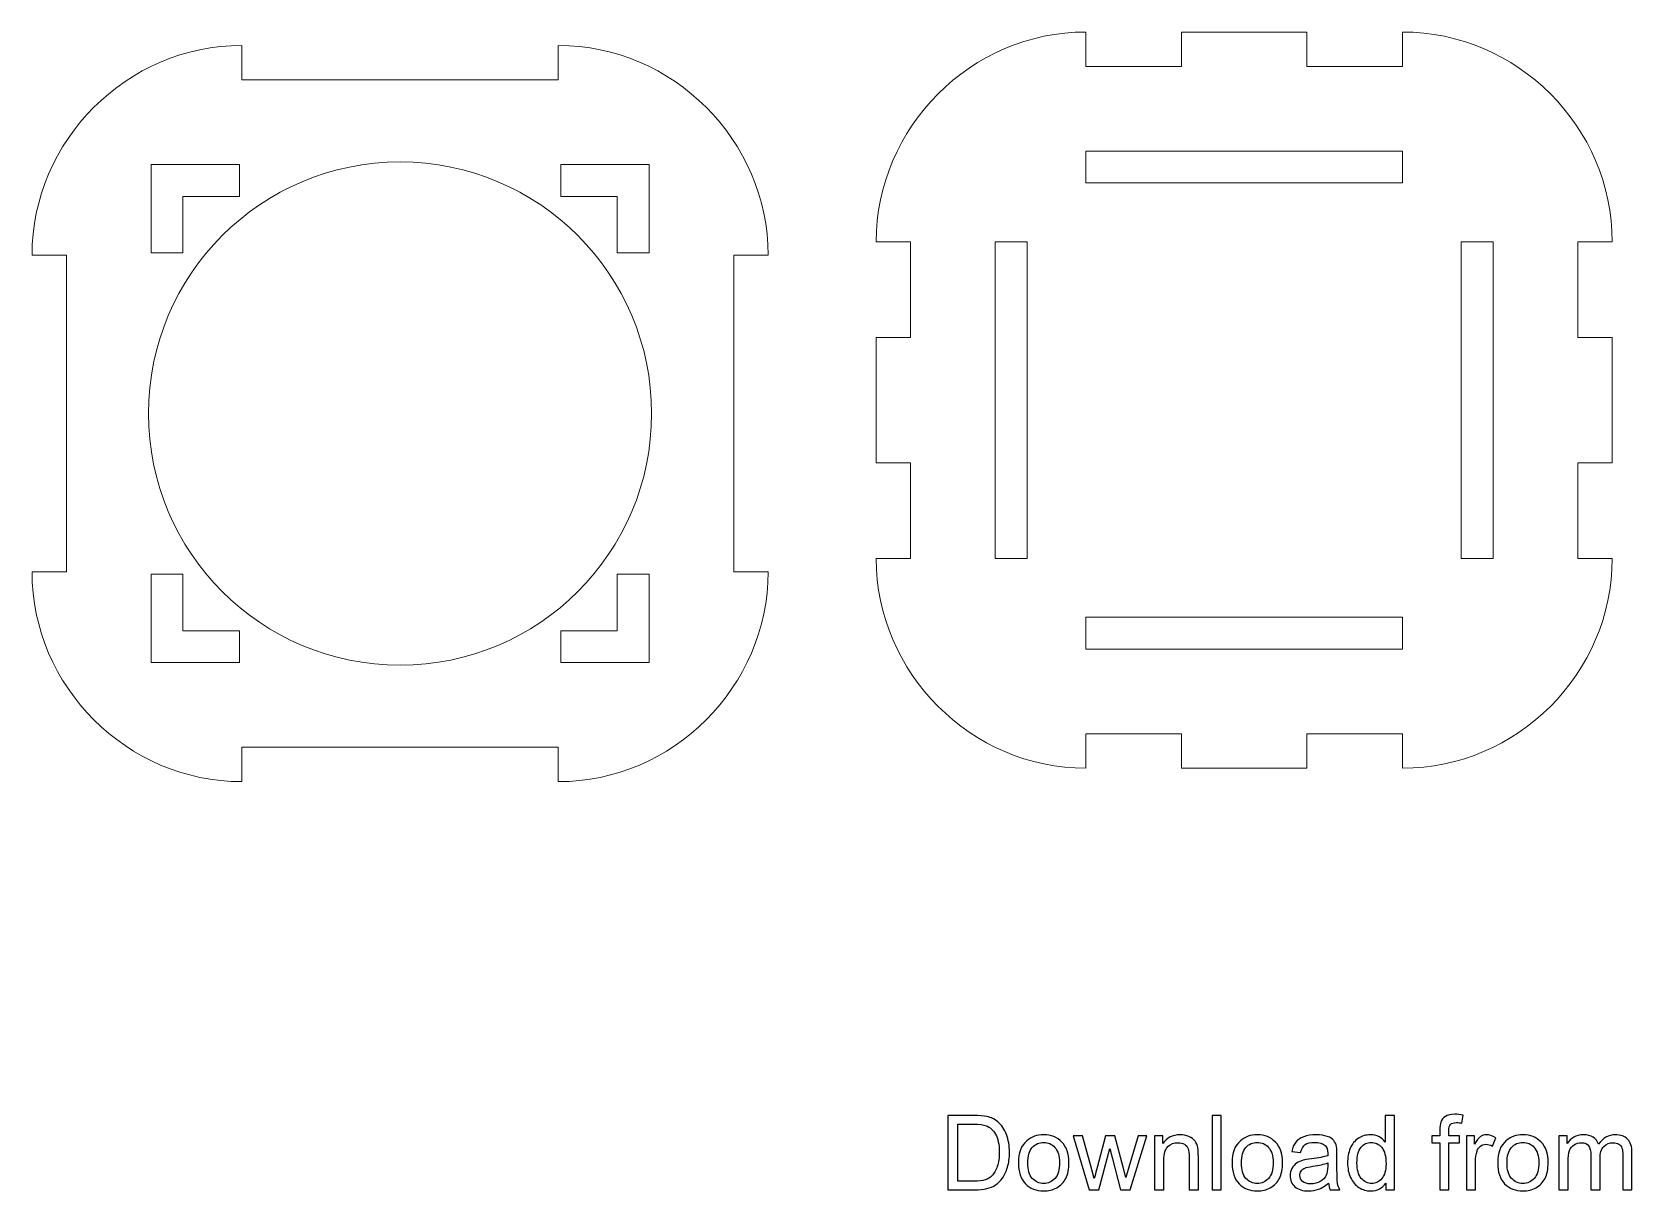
# Model space of a CAD drawing. Header units: millimetres. Extents: x -102 to 244, y -184 to 150.
# Drawn here: x -30.9 to 99.5, y -183.7 to -89.2 of the extents above; entities that cross this region are included whole.
import ezdxf

# ---------------------------------------------------------------- set-up
doc = ezdxf.new("R2010")
doc.units = ezdxf.units.MM
doc.header["$MEASUREMENT"] = 0
doc.layers.add('Layer 1', color=7, linetype='Continuous')

msp = doc.modelspace()

# ---------------------------------------------------------------- linework, layer by layer
at = {"layer": 'Layer 1', "color": 250, "lineweight": 20}
for points, knots in [([(97.8627, -114.128), (97.8627, -114.128), (95.0627, -114.128), (95.0627, -114.128), (95.0627, -114.128), (95.0627, -114.128), (95.0627, -106.328), (95.0627, -106.328), (95.0627, -106.328), (95.0627, -106.328), (97.8627, -106.328), (97.8627, -106.328), (97.8627, -106.328), (97.8627, -96.978), (90.1127, -89.228), (80.7627, -89.228), (80.7627, -89.228), (80.7627, -89.228), (80.7627, -92.028), (80.7627, -92.028), (80.7627, -92.028), (80.7627, -92.028), (72.9627, -92.028), (72.9627, -92.028), (72.9627, -92.028), (72.9627, -92.028), (72.9627, -89.228), (72.9627, -89.228), (72.9627, -89.228), (72.9627, -89.228), (62.7627, -89.228), (62.7627, -89.228), (62.7627, -89.228), (62.7627, -89.228), (62.7627, -92.028), (62.7627, -92.028), (62.7627, -92.028), (62.7627, -92.028), (54.9627, -92.028), (54.9627, -92.028), (54.9627, -92.028), (54.9627, -92.028), (54.9627, -89.228), (54.9627, -89.228), (54.9627, -89.228), (45.6127, -89.228), (37.8627, -96.978), (37.8627, -106.328), (37.8627, -106.328), (37.8627, -106.328), (40.6627, -106.328), (40.6627, -106.328), (40.6627, -106.328), (40.6627, -106.328), (40.6627, -114.128), (40.6627, -114.128), (40.6627, -114.128), (40.6627, -114.128), (37.8627, -114.128), (37.8627, -114.128), (37.8627, -114.128), (37.8627, -114.128), (37.8627, -124.328), (37.8627, -124.328), (37.8627, -124.328), (37.8627, -124.328), (40.6627, -124.328), (40.6627, -124.328), (40.6627, -124.328), (40.6627, -124.328), (40.6627, -132.128), (40.6627, -132.128), (40.6627, -132.128), (40.6627, -132.128), (37.8627, -132.128), (37.8627, -132.128), (37.8627, -132.128), (37.8627, -141.478), (45.6127, -149.228), (54.9627, -149.228), (54.9627, -149.228), (54.9627, -149.228), (54.9627, -146.428), (54.9627, -146.428), (54.9627, -146.428), (54.9627, -146.428), (62.7627, -146.428), (62.7627, -146.428), (62.7627, -146.428), (62.7627, -146.428), (62.7627, -149.228), (62.7627, -149.228), (62.7627, -149.228), (62.7627, -149.228), (72.9627, -149.228), (72.9627, -149.228), (72.9627, -149.228), (72.9627, -149.228), (72.9627, -146.428), (72.9627, -146.428), (72.9627, -146.428), (72.9627, -146.428), (80.7627, -146.428), (80.7627, -146.428), (80.7627, -146.428), (80.7627, -146.428), (80.7627, -149.228), (80.7627, -149.228), (80.7627, -149.228), (90.1127, -149.228), (97.8627, -141.478), (97.8627, -132.128), (97.8627, -132.128), (97.8627, -132.128), (95.0627, -132.128), (95.0627, -132.128), (95.0627, -132.128), (95.0627, -132.128), (95.0627, -124.328), (95.0627, -124.328), (95.0627, -124.328), (95.0627, -124.328), (97.8627, -124.328), (97.8627, -124.328), (97.8627, -124.328), (97.8627, -124.328), (97.8627, -114.128), (97.8627, -114.128)], [0, 0, 0, 0, 0.03030303, 0.03030303, 0.03030303, 0.03030303, 0.06060606, 0.06060606, 0.06060606, 0.06060606, 0.09090909, 0.09090909, 0.09090909, 0.09090909, 0.12121212, 0.12121212, 0.12121212, 0.12121212, 0.15151515, 0.15151515, 0.15151515, 0.15151515, 0.18181818, 0.18181818, 0.18181818, 0.18181818, 0.21212121, 0.21212121, 0.21212121, 0.21212121, 0.24242424, 0.24242424, 0.24242424, 0.24242424, 0.27272727, 0.27272727, 0.27272727, 0.27272727, 0.3030303, 0.3030303, 0.3030303, 0.3030303, 0.33333333, 0.33333333, 0.33333333, 0.33333333, 0.36363636, 0.36363636, 0.36363636, 0.36363636, 0.39393939, 0.39393939, 0.39393939, 0.39393939, 0.42424242, 0.42424242, 0.42424242, 0.42424242, 0.45454545, 0.45454545, 0.45454545, 0.45454545, 0.48484848, 0.48484848, 0.48484848, 0.48484848, 0.51515152, 0.51515152, 0.51515152, 0.51515152, 0.54545455, 0.54545455, 0.54545455, 0.54545455, 0.57575758, 0.57575758, 0.57575758, 0.57575758, 0.60606061, 0.60606061, 0.60606061, 0.60606061, 0.63636364, 0.63636364, 0.63636364, 0.63636364, 0.66666667, 0.66666667, 0.66666667, 0.66666667, 0.6969697, 0.6969697, 0.6969697, 0.6969697, 0.72727273, 0.72727273, 0.72727273, 0.72727273, 0.75757576, 0.75757576, 0.75757576, 0.75757576, 0.78787879, 0.78787879, 0.78787879, 0.78787879, 0.81818182, 0.81818182, 0.81818182, 0.81818182, 0.84848485, 0.84848485, 0.84848485, 0.84848485, 0.87878788, 0.87878788, 0.87878788, 0.87878788, 0.90909091, 0.90909091, 0.90909091, 0.90909091, 0.93939394, 0.93939394, 0.93939394, 0.93939394, 1, 1, 1, 1]), ([(-13.8426, -147.5213), (-13.8426, -147.5213), (11.9574, -147.5213), (11.9574, -147.5213), (11.9574, -147.5213), (11.9574, -147.5213), (11.9574, -150.3213), (11.9574, -150.3213), (11.9574, -150.3213), (21.3074, -150.3213), (29.0574, -142.5713), (29.0574, -133.2213), (29.0574, -133.2213), (29.0574, -133.2213), (26.2574, -133.2213), (26.2574, -133.2213), (26.2574, -133.2213), (26.2574, -133.2213), (26.2574, -107.4213), (26.2574, -107.4213), (26.2574, -107.4213), (26.2574, -107.4213), (29.0574, -107.4213), (29.0574, -107.4213), (29.0574, -107.4213), (29.0574, -98.0713), (21.3074, -90.3213), (11.9574, -90.3213), (11.9574, -90.3213), (11.9574, -90.3213), (11.9574, -93.1213), (11.9574, -93.1213), (11.9574, -93.1213), (11.9574, -93.1213), (-13.8426, -93.1213), (-13.8426, -93.1213), (-13.8426, -93.1213), (-13.8426, -93.1213), (-13.8426, -90.3213), (-13.8426, -90.3213), (-13.8426, -90.3213), (-23.1926, -90.3213), (-30.9426, -98.0713), (-30.9426, -107.4213), (-30.9426, -107.4213), (-30.9426, -107.4213), (-28.1426, -107.4213), (-28.1426, -107.4213), (-28.1426, -107.4213), (-28.1426, -107.4213), (-28.1426, -133.2213), (-28.1426, -133.2213), (-28.1426, -133.2213), (-28.1426, -133.2213), (-30.9426, -133.2213), (-30.9426, -133.2213), (-30.9426, -133.2213), (-30.9426, -142.5713), (-23.1926, -150.3213), (-13.8426, -150.3213), (-13.8426, -150.3213), (-13.8426, -150.3213), (-13.8426, -147.5213), (-13.8426, -147.5213)], [0, 0, 0, 0, 0.05882353, 0.05882353, 0.05882353, 0.05882353, 0.11764706, 0.11764706, 0.11764706, 0.11764706, 0.17647059, 0.17647059, 0.17647059, 0.17647059, 0.23529412, 0.23529412, 0.23529412, 0.23529412, 0.29411765, 0.29411765, 0.29411765, 0.29411765, 0.35294118, 0.35294118, 0.35294118, 0.35294118, 0.41176471, 0.41176471, 0.41176471, 0.41176471, 0.47058824, 0.47058824, 0.47058824, 0.47058824, 0.52941176, 0.52941176, 0.52941176, 0.52941176, 0.58823529, 0.58823529, 0.58823529, 0.58823529, 0.64705882, 0.64705882, 0.64705882, 0.64705882, 0.70588235, 0.70588235, 0.70588235, 0.70588235, 0.76470588, 0.76470588, 0.76470588, 0.76470588, 0.82352941, 0.82352941, 0.82352941, 0.82352941, 0.88235294, 0.88235294, 0.88235294, 0.88235294, 1, 1, 1, 1])]:
    msp.add_open_spline(points, degree=3, knots=knots, dxfattribs=at)
at = {"layer": 'Layer 1', "color": 20, "lineweight": 20}
for points, knots in [([(80.7627, -101.5304), (80.7627, -101.5304), (54.9627, -101.5304), (54.9627, -101.5304), (54.9627, -101.5304), (54.9627, -101.5304), (54.9627, -98.9304), (54.9627, -98.9304), (54.9627, -98.9304), (54.9627, -98.9304), (80.7627, -98.9304), (80.7627, -98.9304), (80.7627, -98.9304), (80.7627, -98.9304), (80.7627, -101.5304), (80.7627, -101.5304)], [0, 0, 0, 0, 0.2, 0.2, 0.2, 0.2, 0.4, 0.4, 0.4, 0.4, 0.6, 0.6, 0.6, 0.6, 1, 1, 1, 1]), ([(-0.9426, -99.816), (10.3822, -99.816), (19.5627, -108.9965), (19.5627, -120.3213), (19.5627, -120.3213), (19.5627, -131.6461), (10.3822, -140.8266), (-0.9426, -140.8266), (-0.9426, -140.8266), (-12.2674, -140.8266), (-21.4479, -131.6461), (-21.4479, -120.3213), (-21.4479, -120.3213), (-21.4479, -108.9965), (-12.2674, -99.816), (-0.9426, -99.816)], [0, 0, 0, 0, 0.2, 0.2, 0.2, 0.2, 0.4, 0.4, 0.4, 0.4, 0.6, 0.6, 0.6, 0.6, 1, 1, 1, 1]), ([(-18.6402, -102.6237), (-18.6402, -102.6237), (-18.6402, -107.2213), (-18.6402, -107.2213), (-18.6402, -107.2213), (-18.6402, -107.2213), (-21.2402, -107.2213), (-21.2402, -107.2213), (-21.2402, -107.2213), (-21.2402, -107.2213), (-21.2402, -100.0237), (-21.2402, -100.0237), (-21.2402, -100.0237), (-21.2402, -100.0237), (-14.0426, -100.0237), (-14.0426, -100.0237), (-14.0426, -100.0237), (-14.0426, -100.0237), (-14.0426, -102.6237), (-14.0426, -102.6237), (-14.0426, -102.6237), (-14.0426, -102.6237), (-18.6402, -102.6237), (-18.6402, -102.6237)], [0, 0, 0, 0, 0.14285714, 0.14285714, 0.14285714, 0.14285714, 0.28571429, 0.28571429, 0.28571429, 0.28571429, 0.42857143, 0.42857143, 0.42857143, 0.42857143, 0.57142857, 0.57142857, 0.57142857, 0.57142857, 0.71428571, 0.71428571, 0.71428571, 0.71428571, 1, 1, 1, 1]), ([(12.1574, -102.6237), (12.1574, -102.6237), (12.1574, -100.0237), (12.1574, -100.0237), (12.1574, -100.0237), (12.1574, -100.0237), (19.355, -100.0237), (19.355, -100.0237), (19.355, -100.0237), (19.355, -100.0237), (19.355, -107.2213), (19.355, -107.2213), (19.355, -107.2213), (19.355, -107.2213), (16.755, -107.2213), (16.755, -107.2213), (16.755, -107.2213), (16.755, -107.2213), (16.755, -102.6237), (16.755, -102.6237), (16.755, -102.6237), (16.755, -102.6237), (12.1574, -102.6237), (12.1574, -102.6237)], [0, 0, 0, 0, 0.14285714, 0.14285714, 0.14285714, 0.14285714, 0.28571429, 0.28571429, 0.28571429, 0.28571429, 0.42857143, 0.42857143, 0.42857143, 0.42857143, 0.57142857, 0.57142857, 0.57142857, 0.57142857, 0.71428571, 0.71428571, 0.71428571, 0.71428571, 1, 1, 1, 1]), ([(50.1651, -106.328), (50.1651, -106.328), (50.1651, -132.128), (50.1651, -132.128), (50.1651, -132.128), (50.1651, -132.128), (47.5651, -132.128), (47.5651, -132.128), (47.5651, -132.128), (47.5651, -132.128), (47.5651, -106.328), (47.5651, -106.328), (47.5651, -106.328), (47.5651, -106.328), (50.1651, -106.328), (50.1651, -106.328)], [0, 0, 0, 0, 0.2, 0.2, 0.2, 0.2, 0.4, 0.4, 0.4, 0.4, 0.6, 0.6, 0.6, 0.6, 1, 1, 1, 1]), ([(85.5603, -132.128), (85.5603, -132.128), (85.5603, -106.328), (85.5603, -106.328), (85.5603, -106.328), (85.5603, -106.328), (88.1603, -106.328), (88.1603, -106.328), (88.1603, -106.328), (88.1603, -106.328), (88.1603, -132.128), (88.1603, -132.128), (88.1603, -132.128), (88.1603, -132.128), (85.5603, -132.128), (85.5603, -132.128)], [0, 0, 0, 0, 0.2, 0.2, 0.2, 0.2, 0.4, 0.4, 0.4, 0.4, 0.6, 0.6, 0.6, 0.6, 1, 1, 1, 1]), ([(-18.6402, -133.4213), (-18.6402, -133.4213), (-18.6402, -138.0189), (-18.6402, -138.0189), (-18.6402, -138.0189), (-18.6402, -138.0189), (-14.0426, -138.0189), (-14.0426, -138.0189), (-14.0426, -138.0189), (-14.0426, -138.0189), (-14.0426, -140.6189), (-14.0426, -140.6189), (-14.0426, -140.6189), (-14.0426, -140.6189), (-21.2402, -140.6189), (-21.2402, -140.6189), (-21.2402, -140.6189), (-21.2402, -140.6189), (-21.2402, -133.4213), (-21.2402, -133.4213), (-21.2402, -133.4213), (-21.2402, -133.4213), (-18.6402, -133.4213), (-18.6402, -133.4213)], [0, 0, 0, 0, 0.14285714, 0.14285714, 0.14285714, 0.14285714, 0.28571429, 0.28571429, 0.28571429, 0.28571429, 0.42857143, 0.42857143, 0.42857143, 0.42857143, 0.57142857, 0.57142857, 0.57142857, 0.57142857, 0.71428571, 0.71428571, 0.71428571, 0.71428571, 1, 1, 1, 1]), ([(16.755, -133.4213), (16.755, -133.4213), (19.355, -133.4213), (19.355, -133.4213), (19.355, -133.4213), (19.355, -133.4213), (19.355, -140.6189), (19.355, -140.6189), (19.355, -140.6189), (19.355, -140.6189), (12.1574, -140.6189), (12.1574, -140.6189), (12.1574, -140.6189), (12.1574, -140.6189), (12.1574, -138.0189), (12.1574, -138.0189), (12.1574, -138.0189), (12.1574, -138.0189), (16.755, -138.0189), (16.755, -138.0189), (16.755, -138.0189), (16.755, -138.0189), (16.755, -133.4213), (16.755, -133.4213)], [0, 0, 0, 0, 0.14285714, 0.14285714, 0.14285714, 0.14285714, 0.28571429, 0.28571429, 0.28571429, 0.28571429, 0.42857143, 0.42857143, 0.42857143, 0.42857143, 0.57142857, 0.57142857, 0.57142857, 0.57142857, 0.71428571, 0.71428571, 0.71428571, 0.71428571, 1, 1, 1, 1]), ([(54.9627, -136.9256), (54.9627, -136.9256), (80.7627, -136.9256), (80.7627, -136.9256), (80.7627, -136.9256), (80.7627, -136.9256), (80.7627, -139.5256), (80.7627, -139.5256), (80.7627, -139.5256), (80.7627, -139.5256), (54.9627, -139.5256), (54.9627, -139.5256), (54.9627, -139.5256), (54.9627, -139.5256), (54.9627, -136.9256), (54.9627, -136.9256)], [0, 0, 0, 0, 0.2, 0.2, 0.2, 0.2, 0.4, 0.4, 0.4, 0.4, 0.6, 0.6, 0.6, 0.6, 1, 1, 1, 1])]:
    msp.add_open_spline(points, degree=3, knots=knots, dxfattribs=at)
at = {"layer": 'Layer 1', "color": 250}
for points, knots in [([(43.717, -183.5874), (43.717, -183.5874), (43.717, -177.5252), (43.717, -177.5252), (43.717, -177.5252), (43.717, -177.5252), (45.8055, -177.5252), (45.8055, -177.5252), (45.8055, -177.5252), (46.2768, -177.5252), (46.6366, -177.5535), (46.885, -177.6113), (46.885, -177.6113), (47.2321, -177.6918), (47.5285, -177.8371), (47.774, -178.0459), (47.774, -178.0459), (48.0943, -178.3169), (48.3328, -178.6612), (48.4908, -179.0817), (48.4908, -179.0817), (48.6503, -179.5022), (48.7293, -179.9834), (48.7293, -180.5239), (48.7293, -180.5239), (48.7293, -180.9839), (48.6757, -181.3917), (48.5685, -181.7473), (48.5685, -181.7473), (48.4612, -182.1029), (48.3229, -182.3978), (48.155, -182.6307), (48.155, -182.6307), (47.9857, -182.8635), (47.8022, -183.0469), (47.6018, -183.1796), (47.6018, -183.1796), (47.4029, -183.3136), (47.1616, -183.4152), (46.8793, -183.4844), (46.8793, -183.4844), (46.5957, -183.5535), (46.2712, -183.5874), (45.9043, -183.5874), (45.9043, -183.5874), (45.9043, -183.5874), (43.717, -183.5874), (43.717, -183.5874)], [0, 0, 0, 0, 0.07692308, 0.07692308, 0.07692308, 0.07692308, 0.15384615, 0.15384615, 0.15384615, 0.15384615, 0.23076923, 0.23076923, 0.23076923, 0.23076923, 0.30769231, 0.30769231, 0.30769231, 0.30769231, 0.38461538, 0.38461538, 0.38461538, 0.38461538, 0.46153846, 0.46153846, 0.46153846, 0.46153846, 0.53846154, 0.53846154, 0.53846154, 0.53846154, 0.61538462, 0.61538462, 0.61538462, 0.61538462, 0.69230769, 0.69230769, 0.69230769, 0.69230769, 0.76923077, 0.76923077, 0.76923077, 0.76923077, 0.84615385, 0.84615385, 0.84615385, 0.84615385, 1, 1, 1, 1]), ([(44.5214, -182.8762), (44.5214, -182.8762), (45.814, -182.8762), (45.814, -182.8762), (45.814, -182.8762), (46.2133, -182.8762), (46.5266, -182.8395), (46.7538, -182.7647), (46.7538, -182.7647), (46.9809, -182.6899), (47.1616, -182.5855), (47.297, -182.45), (47.297, -182.45), (47.4861, -182.2595), (47.6343, -182.0027), (47.7401, -181.681), (47.7401, -181.681), (47.846, -181.3592), (47.8996, -180.9698), (47.8996, -180.5112), (47.8996, -180.5112), (47.8996, -179.8762), (47.7952, -179.3879), (47.5877, -179.0464), (47.5877, -179.0464), (47.3803, -178.7049), (47.1277, -178.4763), (46.83, -178.3606), (46.83, -178.3606), (46.6155, -178.2774), (46.2697, -178.2364), (45.7928, -178.2364), (45.7928, -178.2364), (45.7928, -178.2364), (44.5214, -178.2364), (44.5214, -178.2364), (44.5214, -178.2364), (44.5214, -178.2364), (44.5214, -182.8762), (44.5214, -182.8762)], [0, 0, 0, 0, 0.09090909, 0.09090909, 0.09090909, 0.09090909, 0.18181818, 0.18181818, 0.18181818, 0.18181818, 0.27272727, 0.27272727, 0.27272727, 0.27272727, 0.36363636, 0.36363636, 0.36363636, 0.36363636, 0.45454545, 0.45454545, 0.45454545, 0.45454545, 0.54545455, 0.54545455, 0.54545455, 0.54545455, 0.63636364, 0.63636364, 0.63636364, 0.63636364, 0.72727273, 0.72727273, 0.72727273, 0.72727273, 0.81818182, 0.81818182, 0.81818182, 0.81818182, 1, 1, 1, 1]), ([(65.2536, -183.5874), (65.2536, -183.5874), (65.2536, -177.5252), (65.2536, -177.5252), (65.2536, -177.5252), (65.2536, -177.5252), (65.9986, -177.5252), (65.9986, -177.5252), (65.9986, -177.5252), (65.9986, -177.5252), (65.9986, -183.5874), (65.9986, -183.5874), (65.9986, -183.5874), (65.9986, -183.5874), (65.2536, -183.5874), (65.2536, -183.5874)], [0, 0, 0, 0, 0.2, 0.2, 0.2, 0.2, 0.4, 0.4, 0.4, 0.4, 0.6, 0.6, 0.6, 0.6, 1, 1, 1, 1]), ([(79.4056, -183.5874), (79.4056, -183.5874), (79.4056, -183.03), (79.4056, -183.03), (79.4056, -183.03), (79.1277, -183.4632), (78.7184, -183.6805), (78.178, -183.6805), (78.178, -183.6805), (77.828, -183.6805), (77.5063, -183.5846), (77.2142, -183.3913), (77.2142, -183.3913), (76.9207, -183.1993), (76.6935, -182.9298), (76.5312, -182.5855), (76.5312, -182.5855), (76.3703, -182.2398), (76.2899, -181.8433), (76.2899, -181.3945), (76.2899, -181.3945), (76.2899, -180.9571), (76.3633, -180.5606), (76.5086, -180.2035), (76.5086, -180.2035), (76.6554, -179.8479), (76.8741, -179.5742), (77.1662, -179.3851), (77.1662, -179.3851), (77.4569, -179.1946), (77.7843, -179.1), (78.1441, -179.1), (78.1441, -179.1), (78.4094, -179.1), (78.6451, -179.1565), (78.8511, -179.268), (78.8511, -179.268), (79.0571, -179.3795), (79.225, -179.5262), (79.3548, -179.7054), (79.3548, -179.7054), (79.3548, -179.7054), (79.3548, -177.5252), (79.3548, -177.5252), (79.3548, -177.5252), (79.3548, -177.5252), (80.0999, -177.5252), (80.0999, -177.5252), (80.0999, -177.5252), (80.0999, -177.5252), (80.0999, -183.5874), (80.0999, -183.5874), (80.0999, -183.5874), (80.0999, -183.5874), (79.4056, -183.5874), (79.4056, -183.5874)], [0, 0, 0, 0, 0.06666667, 0.06666667, 0.06666667, 0.06666667, 0.13333333, 0.13333333, 0.13333333, 0.13333333, 0.2, 0.2, 0.2, 0.2, 0.26666667, 0.26666667, 0.26666667, 0.26666667, 0.33333333, 0.33333333, 0.33333333, 0.33333333, 0.4, 0.4, 0.4, 0.4, 0.46666667, 0.46666667, 0.46666667, 0.46666667, 0.53333333, 0.53333333, 0.53333333, 0.53333333, 0.6, 0.6, 0.6, 0.6, 0.66666667, 0.66666667, 0.66666667, 0.66666667, 0.73333333, 0.73333333, 0.73333333, 0.73333333, 0.8, 0.8, 0.8, 0.8, 0.86666667, 0.86666667, 0.86666667, 0.86666667, 1, 1, 1, 1]), ([(83.8083, -183.5874), (83.8083, -183.5874), (83.8083, -179.7689), (83.8083, -179.7689), (83.8083, -179.7689), (83.8083, -179.7689), (83.1479, -179.7689), (83.1479, -179.7689), (83.1479, -179.7689), (83.1479, -179.7689), (83.1479, -179.1932), (83.1479, -179.1932), (83.1479, -179.1932), (83.1479, -179.1932), (83.8083, -179.1932), (83.8083, -179.1932), (83.8083, -179.1932), (83.8083, -179.1932), (83.8083, -178.7275), (83.8083, -178.7275), (83.8083, -178.7275), (83.8083, -178.4326), (83.8337, -178.2139), (83.8859, -178.0713), (83.8859, -178.0713), (83.9579, -177.8794), (84.0821, -177.7228), (84.2627, -177.6029), (84.2627, -177.6029), (84.4419, -177.4829), (84.6945, -177.4236), (85.019, -177.4236), (85.019, -177.4236), (85.2293, -177.4236), (85.4607, -177.449), (85.7147, -177.4984), (85.7147, -177.4984), (85.7147, -177.4984), (85.6032, -178.1504), (85.6032, -178.1504), (85.6032, -178.1504), (85.448, -178.1236), (85.3027, -178.1094), (85.1644, -178.1094), (85.1644, -178.1094), (84.9386, -178.1094), (84.7792, -178.1574), (84.6846, -178.2534), (84.6846, -178.2534), (84.5915, -178.3493), (84.5449, -178.5285), (84.5449, -178.791), (84.5449, -178.791), (84.5449, -178.791), (84.5449, -179.1932), (84.5449, -179.1932), (84.5449, -179.1932), (84.5449, -179.1932), (85.4, -179.1932), (85.4, -179.1932), (85.4, -179.1932), (85.4, -179.1932), (85.4, -179.7689), (85.4, -179.7689), (85.4, -179.7689), (85.4, -179.7689), (84.5534, -179.7689), (84.5534, -179.7689), (84.5534, -179.7689), (84.5534, -179.7689), (84.5534, -183.5874), (84.5534, -183.5874), (84.5534, -183.5874), (84.5534, -183.5874), (83.8083, -183.5874), (83.8083, -183.5874)], [0, 0, 0, 0, 0.05, 0.05, 0.05, 0.05, 0.1, 0.1, 0.1, 0.1, 0.15, 0.15, 0.15, 0.15, 0.2, 0.2, 0.2, 0.2, 0.25, 0.25, 0.25, 0.25, 0.3, 0.3, 0.3, 0.3, 0.35, 0.35, 0.35, 0.35, 0.4, 0.4, 0.4, 0.4, 0.45, 0.45, 0.45, 0.45, 0.5, 0.5, 0.5, 0.5, 0.55, 0.55, 0.55, 0.55, 0.6, 0.6, 0.6, 0.6, 0.65, 0.65, 0.65, 0.65, 0.7, 0.7, 0.7, 0.7, 0.75, 0.75, 0.75, 0.75, 0.8, 0.8, 0.8, 0.8, 0.85, 0.85, 0.85, 0.85, 0.9, 0.9, 0.9, 0.9, 1, 1, 1, 1]), ([(49.4589, -181.3903), (49.4589, -180.5789), (49.6847, -179.9778), (50.1376, -179.5869), (50.1376, -179.5869), (50.5144, -179.2623), (50.9759, -179.1), (51.5191, -179.1), (51.5191, -179.1), (52.1217, -179.1), (52.6156, -179.2976), (52.9994, -179.6927), (52.9994, -179.6927), (53.3818, -180.0864), (53.5737, -180.6325), (53.5737, -181.3282), (53.5737, -181.3282), (53.5737, -181.8926), (53.4891, -182.3357), (53.3197, -182.6589), (53.3197, -182.6589), (53.1504, -182.982), (52.9034, -183.2332), (52.5789, -183.4124), (52.5789, -183.4124), (52.2557, -183.5916), (51.9015, -183.6805), (51.5191, -183.6805), (51.5191, -183.6805), (50.9039, -183.6805), (50.4072, -183.4844), (50.0276, -183.0907), (50.0276, -183.0907), (49.648, -182.697), (49.4589, -182.1297), (49.4589, -181.3903)], [0, 0, 0, 0, 0.1, 0.1, 0.1, 0.1, 0.2, 0.2, 0.2, 0.2, 0.3, 0.3, 0.3, 0.3, 0.4, 0.4, 0.4, 0.4, 0.5, 0.5, 0.5, 0.5, 0.6, 0.6, 0.6, 0.6, 0.7, 0.7, 0.7, 0.7, 0.8, 0.8, 0.8, 0.8, 1, 1, 1, 1]), ([(50.2209, -181.3917), (50.2209, -181.9533), (50.3437, -182.3738), (50.5892, -182.6518), (50.5892, -182.6518), (50.8362, -182.9312), (51.1452, -183.0709), (51.5191, -183.0709), (51.5191, -183.0709), (51.8888, -183.0709), (52.1965, -182.9312), (52.4434, -182.6504), (52.4434, -182.6504), (52.6889, -182.3696), (52.8117, -181.942), (52.8117, -181.3677), (52.8117, -181.3677), (52.8117, -180.8258), (52.6875, -180.4152), (52.4406, -180.1372), (52.4406, -180.1372), (52.1936, -179.8578), (51.886, -179.7181), (51.5191, -179.7181), (51.5191, -179.7181), (51.1452, -179.7181), (50.8362, -179.8564), (50.5892, -180.1344), (50.5892, -180.1344), (50.3437, -180.4124), (50.2209, -180.8315), (50.2209, -181.3917)], [0, 0, 0, 0, 0.11111111, 0.11111111, 0.11111111, 0.11111111, 0.22222222, 0.22222222, 0.22222222, 0.22222222, 0.33333333, 0.33333333, 0.33333333, 0.33333333, 0.44444444, 0.44444444, 0.44444444, 0.44444444, 0.55555556, 0.55555556, 0.55555556, 0.55555556, 0.66666667, 0.66666667, 0.66666667, 0.66666667, 0.77777778, 0.77777778, 0.77777778, 0.77777778, 1, 1, 1, 1]), ([(55.2374, -183.5874), (55.2374, -183.5874), (53.9096, -179.1932), (53.9096, -179.1932), (53.9096, -179.1932), (53.9096, -179.1932), (54.6885, -179.1932), (54.6885, -179.1932), (54.6885, -179.1932), (54.6885, -179.1932), (55.3898, -181.729), (55.3898, -181.729), (55.3898, -181.729), (55.3898, -181.729), (55.6382, -182.673), (55.6382, -182.673), (55.6382, -182.673), (55.6481, -182.6264), (55.7243, -182.3245), (55.8654, -181.7671), (55.8654, -181.7671), (55.8654, -181.7671), (56.5611, -179.1932), (56.5611, -179.1932), (56.5611, -179.1932), (56.5611, -179.1932), (57.3245, -179.1932), (57.3245, -179.1932), (57.3245, -179.1932), (57.3245, -179.1932), (57.9863, -181.7445), (57.9863, -181.7445), (57.9863, -181.7445), (57.9863, -181.7445), (58.2022, -182.5813), (58.2022, -182.5813), (58.2022, -182.5813), (58.2022, -182.5813), (58.4548, -181.7332), (58.4548, -181.7332), (58.4548, -181.7332), (58.4548, -181.7332), (59.214, -179.1932), (59.214, -179.1932), (59.214, -179.1932), (59.214, -179.1932), (59.9379, -179.1932), (59.9379, -179.1932), (59.9379, -179.1932), (59.9379, -179.1932), (58.5592, -183.5874), (58.5592, -183.5874), (58.5592, -183.5874), (58.5592, -183.5874), (57.7887, -183.5874), (57.7887, -183.5874), (57.7887, -183.5874), (57.7887, -183.5874), (57.0916, -180.9585), (57.0916, -180.9585), (57.0916, -180.9585), (57.0916, -180.9585), (56.9152, -180.2064), (56.9152, -180.2064), (56.9152, -180.2064), (56.9152, -180.2064), (56.0262, -183.5874), (56.0262, -183.5874), (56.0262, -183.5874), (56.0262, -183.5874), (55.2374, -183.5874), (55.2374, -183.5874)], [0, 0, 0, 0, 0.05263158, 0.05263158, 0.05263158, 0.05263158, 0.10526316, 0.10526316, 0.10526316, 0.10526316, 0.15789474, 0.15789474, 0.15789474, 0.15789474, 0.21052632, 0.21052632, 0.21052632, 0.21052632, 0.26315789, 0.26315789, 0.26315789, 0.26315789, 0.31578947, 0.31578947, 0.31578947, 0.31578947, 0.36842105, 0.36842105, 0.36842105, 0.36842105, 0.42105263, 0.42105263, 0.42105263, 0.42105263, 0.47368421, 0.47368421, 0.47368421, 0.47368421, 0.52631579, 0.52631579, 0.52631579, 0.52631579, 0.57894737, 0.57894737, 0.57894737, 0.57894737, 0.63157895, 0.63157895, 0.63157895, 0.63157895, 0.68421053, 0.68421053, 0.68421053, 0.68421053, 0.73684211, 0.73684211, 0.73684211, 0.73684211, 0.78947368, 0.78947368, 0.78947368, 0.78947368, 0.84210526, 0.84210526, 0.84210526, 0.84210526, 0.89473684, 0.89473684, 0.89473684, 0.89473684, 1, 1, 1, 1]), ([(60.5616, -183.5874), (60.5616, -183.5874), (60.5616, -179.1932), (60.5616, -179.1932), (60.5616, -179.1932), (60.5616, -179.1932), (61.2305, -179.1932), (61.2305, -179.1932), (61.2305, -179.1932), (61.2305, -179.1932), (61.2305, -179.8169), (61.2305, -179.8169), (61.2305, -179.8169), (61.5522, -179.3385), (62.0179, -179.1), (62.6261, -179.1), (62.6261, -179.1), (62.8914, -179.1), (63.1341, -179.148), (63.3556, -179.2426), (63.3556, -179.2426), (63.5772, -179.3371), (63.7437, -179.4627), (63.8537, -179.6165), (63.8537, -179.6165), (63.9638, -179.7703), (64.0414, -179.9538), (64.0852, -180.1654), (64.0852, -180.1654), (64.112, -180.3037), (64.1261, -180.545), (64.1261, -180.8893), (64.1261, -180.8893), (64.1261, -180.8893), (64.1261, -183.5874), (64.1261, -183.5874), (64.1261, -183.5874), (64.1261, -183.5874), (63.381, -183.5874), (63.381, -183.5874), (63.381, -183.5874), (63.381, -183.5874), (63.381, -180.9176), (63.381, -180.9176), (63.381, -180.9176), (63.381, -180.6142), (63.3528, -180.387), (63.2949, -180.2374), (63.2949, -180.2374), (63.2371, -180.0878), (63.1341, -179.9679), (62.9873, -179.8776), (62.9873, -179.8776), (62.8406, -179.7887), (62.667, -179.7435), (62.4694, -179.7435), (62.4694, -179.7435), (62.1533, -179.7435), (61.881, -179.8437), (61.651, -180.0455), (61.651, -180.0455), (61.421, -180.2459), (61.3067, -180.6283), (61.3067, -181.1899), (61.3067, -181.1899), (61.3067, -181.1899), (61.3067, -183.5874), (61.3067, -183.5874), (61.3067, -183.5874), (61.3067, -183.5874), (60.5616, -183.5874), (60.5616, -183.5874)], [0, 0, 0, 0, 0.05263158, 0.05263158, 0.05263158, 0.05263158, 0.10526316, 0.10526316, 0.10526316, 0.10526316, 0.15789474, 0.15789474, 0.15789474, 0.15789474, 0.21052632, 0.21052632, 0.21052632, 0.21052632, 0.26315789, 0.26315789, 0.26315789, 0.26315789, 0.31578947, 0.31578947, 0.31578947, 0.31578947, 0.36842105, 0.36842105, 0.36842105, 0.36842105, 0.42105263, 0.42105263, 0.42105263, 0.42105263, 0.47368421, 0.47368421, 0.47368421, 0.47368421, 0.52631579, 0.52631579, 0.52631579, 0.52631579, 0.57894737, 0.57894737, 0.57894737, 0.57894737, 0.63157895, 0.63157895, 0.63157895, 0.63157895, 0.68421053, 0.68421053, 0.68421053, 0.68421053, 0.73684211, 0.73684211, 0.73684211, 0.73684211, 0.78947368, 0.78947368, 0.78947368, 0.78947368, 0.84210526, 0.84210526, 0.84210526, 0.84210526, 0.89473684, 0.89473684, 0.89473684, 0.89473684, 1, 1, 1, 1]), ([(66.8721, -181.3903), (66.8721, -180.5789), (67.0979, -179.9778), (67.5508, -179.5869), (67.5508, -179.5869), (67.9276, -179.2623), (68.3891, -179.1), (68.9323, -179.1), (68.9323, -179.1), (69.5349, -179.1), (70.0288, -179.2976), (70.4126, -179.6927), (70.4126, -179.6927), (70.795, -180.0864), (70.9869, -180.6325), (70.9869, -181.3282), (70.9869, -181.3282), (70.9869, -181.8926), (70.9023, -182.3357), (70.7329, -182.6589), (70.7329, -182.6589), (70.5636, -182.982), (70.3166, -183.2332), (69.9921, -183.4124), (69.9921, -183.4124), (69.6689, -183.5916), (69.3147, -183.6805), (68.9323, -183.6805), (68.9323, -183.6805), (68.3171, -183.6805), (67.8204, -183.4844), (67.4408, -183.0907), (67.4408, -183.0907), (67.0612, -182.697), (66.8721, -182.1297), (66.8721, -181.3903)], [0, 0, 0, 0, 0.1, 0.1, 0.1, 0.1, 0.2, 0.2, 0.2, 0.2, 0.3, 0.3, 0.3, 0.3, 0.4, 0.4, 0.4, 0.4, 0.5, 0.5, 0.5, 0.5, 0.6, 0.6, 0.6, 0.6, 0.7, 0.7, 0.7, 0.7, 0.8, 0.8, 0.8, 0.8, 1, 1, 1, 1]), ([(67.6341, -181.3917), (67.6341, -181.9533), (67.7569, -182.3738), (68.0024, -182.6518), (68.0024, -182.6518), (68.2494, -182.9312), (68.5584, -183.0709), (68.9323, -183.0709), (68.9323, -183.0709), (69.302, -183.0709), (69.6097, -182.9312), (69.8566, -182.6504), (69.8566, -182.6504), (70.1021, -182.3696), (70.2249, -181.942), (70.2249, -181.3677), (70.2249, -181.3677), (70.2249, -180.8258), (70.1007, -180.4152), (69.8538, -180.1372), (69.8538, -180.1372), (69.6068, -179.8578), (69.2992, -179.7181), (68.9323, -179.7181), (68.9323, -179.7181), (68.5584, -179.7181), (68.2494, -179.8564), (68.0024, -180.1344), (68.0024, -180.1344), (67.7569, -180.4124), (67.6341, -180.8315), (67.6341, -181.3917)], [0, 0, 0, 0, 0.11111111, 0.11111111, 0.11111111, 0.11111111, 0.22222222, 0.22222222, 0.22222222, 0.22222222, 0.33333333, 0.33333333, 0.33333333, 0.33333333, 0.44444444, 0.44444444, 0.44444444, 0.44444444, 0.55555556, 0.55555556, 0.55555556, 0.55555556, 0.66666667, 0.66666667, 0.66666667, 0.66666667, 0.77777778, 0.77777778, 0.77777778, 0.77777778, 1, 1, 1, 1]), ([(74.7306, -183.0371), (74.454, -183.2727), (74.1873, -183.4378), (73.9319, -183.5352), (73.9319, -183.5352), (73.6765, -183.6326), (73.4028, -183.6805), (73.1092, -183.6805), (73.1092, -183.6805), (72.6266, -183.6805), (72.2555, -183.5634), (71.9959, -183.3278), (71.9959, -183.3278), (71.7362, -183.0935), (71.6064, -182.7929), (71.6064, -182.4275), (71.6064, -182.4275), (71.6064, -182.213), (71.6558, -182.0168), (71.7532, -181.839), (71.7532, -181.839), (71.8519, -181.6612), (71.9803, -181.5201), (72.1384, -181.4129), (72.1384, -181.4129), (72.2978, -181.3056), (72.4756, -181.2238), (72.6746, -181.1687), (72.6746, -181.1687), (72.8214, -181.1306), (73.0429, -181.094), (73.3378, -181.0573), (73.3378, -181.0573), (73.939, -180.9867), (74.3835, -180.9006), (74.6671, -180.8019), (74.6671, -180.8019), (74.6699, -180.7003), (74.6713, -180.6353), (74.6713, -180.6085), (74.6713, -180.6085), (74.6713, -180.3066), (74.6008, -180.0935), (74.4597, -179.9693), (74.4597, -179.9693), (74.2692, -179.8014), (73.9855, -179.7181), (73.6102, -179.7181), (73.6102, -179.7181), (73.2588, -179.7181), (72.9992, -179.7802), (72.8327, -179.903), (72.8327, -179.903), (72.6647, -180.0257), (72.542, -180.2431), (72.4615, -180.5563), (72.4615, -180.5563), (72.4615, -180.5563), (71.7334, -180.4547), (71.7334, -180.4547), (71.7334, -180.4547), (71.7997, -180.1429), (71.9084, -179.8903), (72.0608, -179.6984), (72.0608, -179.6984), (72.2132, -179.5065), (72.4333, -179.3597), (72.7212, -179.2553), (72.7212, -179.2553), (73.0076, -179.1523), (73.3421, -179.1), (73.7203, -179.1), (73.7203, -179.1), (74.0956, -179.1), (74.4018, -179.1438), (74.6375, -179.2327), (74.6375, -179.2327), (74.8717, -179.3216), (75.0453, -179.4317), (75.1554, -179.5657), (75.1554, -179.5657), (75.2654, -179.6998), (75.343, -179.8691), (75.3882, -180.0737), (75.3882, -180.0737), (75.4122, -180.2007), (75.4249, -180.4293), (75.4249, -180.7581), (75.4249, -180.7581), (75.4249, -180.7581), (75.4249, -181.7459), (75.4249, -181.7459), (75.4249, -181.7459), (75.4249, -182.4359), (75.4404, -182.872), (75.4714, -183.0568), (75.4714, -183.0568), (75.5011, -183.2417), (75.5632, -183.4181), (75.6535, -183.5874), (75.6535, -183.5874), (75.6535, -183.5874), (74.8745, -183.5874), (74.8745, -183.5874), (74.8745, -183.5874), (74.7998, -183.4308), (74.7518, -183.2473), (74.7306, -183.0371)], [0, 0, 0, 0, 0.03571429, 0.03571429, 0.03571429, 0.03571429, 0.07142857, 0.07142857, 0.07142857, 0.07142857, 0.10714286, 0.10714286, 0.10714286, 0.10714286, 0.14285714, 0.14285714, 0.14285714, 0.14285714, 0.17857143, 0.17857143, 0.17857143, 0.17857143, 0.21428571, 0.21428571, 0.21428571, 0.21428571, 0.25, 0.25, 0.25, 0.25, 0.28571429, 0.28571429, 0.28571429, 0.28571429, 0.32142857, 0.32142857, 0.32142857, 0.32142857, 0.35714286, 0.35714286, 0.35714286, 0.35714286, 0.39285714, 0.39285714, 0.39285714, 0.39285714, 0.42857143, 0.42857143, 0.42857143, 0.42857143, 0.46428571, 0.46428571, 0.46428571, 0.46428571, 0.5, 0.5, 0.5, 0.5, 0.53571429, 0.53571429, 0.53571429, 0.53571429, 0.57142857, 0.57142857, 0.57142857, 0.57142857, 0.60714286, 0.60714286, 0.60714286, 0.60714286, 0.64285714, 0.64285714, 0.64285714, 0.64285714, 0.67857143, 0.67857143, 0.67857143, 0.67857143, 0.71428571, 0.71428571, 0.71428571, 0.71428571, 0.75, 0.75, 0.75, 0.75, 0.78571429, 0.78571429, 0.78571429, 0.78571429, 0.82142857, 0.82142857, 0.82142857, 0.82142857, 0.85714286, 0.85714286, 0.85714286, 0.85714286, 0.89285714, 0.89285714, 0.89285714, 0.89285714, 0.92857143, 0.92857143, 0.92857143, 0.92857143, 1, 1, 1, 1]), ([(77.0519, -181.3959), (77.0519, -181.9576), (77.1704, -182.3767), (77.4089, -182.6547), (77.4089, -182.6547), (77.646, -182.9326), (77.9268, -183.0709), (78.2499, -183.0709), (78.2499, -183.0709), (78.5759, -183.0709), (78.8525, -182.9383), (79.0811, -182.673), (79.0811, -182.673), (79.3083, -182.4077), (79.4226, -182.0027), (79.4226, -181.458), (79.4226, -181.458), (79.4226, -180.8597), (79.3069, -180.4194), (79.074, -180.1386), (79.074, -180.1386), (78.8426, -179.8578), (78.5562, -179.7181), (78.2161, -179.7181), (78.2161, -179.7181), (77.8845, -179.7181), (77.6079, -179.8522), (77.3849, -180.1217), (77.3849, -180.1217), (77.1634, -180.3912), (77.0519, -180.816), (77.0519, -181.3959)], [0, 0, 0, 0, 0.11111111, 0.11111111, 0.11111111, 0.11111111, 0.22222222, 0.22222222, 0.22222222, 0.22222222, 0.33333333, 0.33333333, 0.33333333, 0.33333333, 0.44444444, 0.44444444, 0.44444444, 0.44444444, 0.55555556, 0.55555556, 0.55555556, 0.55555556, 0.66666667, 0.66666667, 0.66666667, 0.66666667, 0.77777778, 0.77777778, 0.77777778, 0.77777778, 1, 1, 1, 1]), ([(85.9743, -183.5874), (85.9743, -183.5874), (85.9743, -179.1932), (85.9743, -179.1932), (85.9743, -179.1932), (85.9743, -179.1932), (86.6432, -179.1932), (86.6432, -179.1932), (86.6432, -179.1932), (86.6432, -179.1932), (86.6432, -179.8663), (86.6432, -179.8663), (86.6432, -179.8663), (86.8139, -179.5544), (86.972, -179.3484), (87.1173, -179.2496), (87.1173, -179.2496), (87.2627, -179.1494), (87.4221, -179.1), (87.5957, -179.1), (87.5957, -179.1), (87.8469, -179.1), (88.1023, -179.1791), (88.3619, -179.3357), (88.3619, -179.3357), (88.3619, -179.3357), (88.0967, -180.0229), (88.0967, -180.0229), (88.0967, -180.0229), (87.916, -179.9213), (87.7354, -179.8705), (87.5548, -179.8705), (87.5548, -179.8705), (87.3925, -179.8705), (87.2472, -179.9199), (87.1188, -180.0173), (87.1188, -180.0173), (86.9903, -180.1146), (86.8986, -180.2501), (86.8436, -180.4237), (86.8436, -180.4237), (86.7603, -180.6876), (86.7194, -180.9768), (86.7194, -181.2915), (86.7194, -181.2915), (86.7194, -181.2915), (86.7194, -183.5874), (86.7194, -183.5874), (86.7194, -183.5874), (86.7194, -183.5874), (85.9743, -183.5874), (85.9743, -183.5874)], [0, 0, 0, 0, 0.07142857, 0.07142857, 0.07142857, 0.07142857, 0.14285714, 0.14285714, 0.14285714, 0.14285714, 0.21428571, 0.21428571, 0.21428571, 0.21428571, 0.28571429, 0.28571429, 0.28571429, 0.28571429, 0.35714286, 0.35714286, 0.35714286, 0.35714286, 0.42857143, 0.42857143, 0.42857143, 0.42857143, 0.5, 0.5, 0.5, 0.5, 0.57142857, 0.57142857, 0.57142857, 0.57142857, 0.64285714, 0.64285714, 0.64285714, 0.64285714, 0.71428571, 0.71428571, 0.71428571, 0.71428571, 0.78571429, 0.78571429, 0.78571429, 0.78571429, 0.85714286, 0.85714286, 0.85714286, 0.85714286, 1, 1, 1, 1]), ([(88.5228, -181.3903), (88.5228, -180.5789), (88.7486, -179.9778), (89.2015, -179.5869), (89.2015, -179.5869), (89.5783, -179.2623), (90.0398, -179.1), (90.583, -179.1), (90.583, -179.1), (91.1856, -179.1), (91.6795, -179.2976), (92.0633, -179.6927), (92.0633, -179.6927), (92.4457, -180.0864), (92.6376, -180.6325), (92.6376, -181.3282), (92.6376, -181.3282), (92.6376, -181.8926), (92.553, -182.3357), (92.3836, -182.6589), (92.3836, -182.6589), (92.2143, -182.982), (91.9673, -183.2332), (91.6428, -183.4124), (91.6428, -183.4124), (91.3196, -183.5916), (90.9654, -183.6805), (90.583, -183.6805), (90.583, -183.6805), (89.9678, -183.6805), (89.4711, -183.4844), (89.0915, -183.0907), (89.0915, -183.0907), (88.7119, -182.697), (88.5228, -182.1297), (88.5228, -181.3903)], [0, 0, 0, 0, 0.1, 0.1, 0.1, 0.1, 0.2, 0.2, 0.2, 0.2, 0.3, 0.3, 0.3, 0.3, 0.4, 0.4, 0.4, 0.4, 0.5, 0.5, 0.5, 0.5, 0.6, 0.6, 0.6, 0.6, 0.7, 0.7, 0.7, 0.7, 0.8, 0.8, 0.8, 0.8, 1, 1, 1, 1]), ([(89.2848, -181.3917), (89.2848, -181.9533), (89.4076, -182.3738), (89.6531, -182.6518), (89.6531, -182.6518), (89.9001, -182.9312), (90.2091, -183.0709), (90.583, -183.0709), (90.583, -183.0709), (90.9527, -183.0709), (91.2604, -182.9312), (91.5073, -182.6504), (91.5073, -182.6504), (91.7528, -182.3696), (91.8756, -181.942), (91.8756, -181.3677), (91.8756, -181.3677), (91.8756, -180.8258), (91.7514, -180.4152), (91.5045, -180.1372), (91.5045, -180.1372), (91.2575, -179.8578), (90.9499, -179.7181), (90.583, -179.7181), (90.583, -179.7181), (90.2091, -179.7181), (89.9001, -179.8564), (89.6531, -180.1344), (89.6531, -180.1344), (89.4076, -180.4124), (89.2848, -180.8315), (89.2848, -181.3917)], [0, 0, 0, 0, 0.11111111, 0.11111111, 0.11111111, 0.11111111, 0.22222222, 0.22222222, 0.22222222, 0.22222222, 0.33333333, 0.33333333, 0.33333333, 0.33333333, 0.44444444, 0.44444444, 0.44444444, 0.44444444, 0.55555556, 0.55555556, 0.55555556, 0.55555556, 0.66666667, 0.66666667, 0.66666667, 0.66666667, 0.77777778, 0.77777778, 0.77777778, 0.77777778, 1, 1, 1, 1]), ([(93.5111, -183.5874), (93.5111, -183.5874), (93.5111, -179.1932), (93.5111, -179.1932), (93.5111, -179.1932), (93.5111, -179.1932), (94.18, -179.1932), (94.18, -179.1932), (94.18, -179.1932), (94.18, -179.1932), (94.18, -179.8141), (94.18, -179.8141), (94.18, -179.8141), (94.3168, -179.5996), (94.5003, -179.426), (94.7289, -179.2962), (94.7289, -179.2962), (94.9575, -179.165), (95.2171, -179.1), (95.5092, -179.1), (95.5092, -179.1), (95.8338, -179.1), (96.1005, -179.1678), (96.3079, -179.3018), (96.3079, -179.3018), (96.5154, -179.4373), (96.6621, -179.625), (96.7468, -179.8677), (96.7468, -179.8677), (97.0967, -179.3555), (97.5497, -179.1), (98.1085, -179.1), (98.1085, -179.1), (98.546, -179.1), (98.8832, -179.22), (99.1175, -179.4613), (99.1175, -179.4613), (99.3531, -179.7026), (99.4717, -180.0737), (99.4717, -180.5747), (99.4717, -180.5747), (99.4717, -180.5747), (99.4717, -183.5874), (99.4717, -183.5874), (99.4717, -183.5874), (99.4717, -183.5874), (98.7266, -183.5874), (98.7266, -183.5874), (98.7266, -183.5874), (98.7266, -183.5874), (98.7266, -180.8216), (98.7266, -180.8216), (98.7266, -180.8216), (98.7266, -180.5253), (98.7012, -180.3108), (98.6532, -180.1796), (98.6532, -180.1796), (98.6052, -180.0483), (98.5177, -179.9439), (98.3893, -179.8635), (98.3893, -179.8635), (98.2623, -179.783), (98.1128, -179.7435), (97.942, -179.7435), (97.942, -179.7435), (97.6316, -179.7435), (97.3747, -179.8465), (97.1701, -180.0511), (97.1701, -180.0511), (96.9655, -180.2572), (96.8639, -180.586), (96.8639, -181.0375), (96.8639, -181.0375), (96.8639, -181.0375), (96.8639, -183.5874), (96.8639, -183.5874), (96.8639, -183.5874), (96.8639, -183.5874), (96.1188, -183.5874), (96.1188, -183.5874), (96.1188, -183.5874), (96.1188, -183.5874), (96.1188, -180.7355), (96.1188, -180.7355), (96.1188, -180.7355), (96.1188, -180.4053), (96.0582, -180.157), (95.9368, -179.9919), (95.9368, -179.9919), (95.8155, -179.8268), (95.6165, -179.7435), (95.3413, -179.7435), (95.3413, -179.7435), (95.1325, -179.7435), (94.9392, -179.7986), (94.7614, -179.9086), (94.7614, -179.9086), (94.5836, -180.0187), (94.4551, -180.1796), (94.3747, -180.3926), (94.3747, -180.3926), (94.2957, -180.6043), (94.2562, -180.9105), (94.2562, -181.3099), (94.2562, -181.3099), (94.2562, -181.3099), (94.2562, -183.5874), (94.2562, -183.5874), (94.2562, -183.5874), (94.2562, -183.5874), (93.5111, -183.5874), (93.5111, -183.5874)], [0, 0, 0, 0, 0.03448276, 0.03448276, 0.03448276, 0.03448276, 0.06896552, 0.06896552, 0.06896552, 0.06896552, 0.10344828, 0.10344828, 0.10344828, 0.10344828, 0.13793103, 0.13793103, 0.13793103, 0.13793103, 0.17241379, 0.17241379, 0.17241379, 0.17241379, 0.20689655, 0.20689655, 0.20689655, 0.20689655, 0.24137931, 0.24137931, 0.24137931, 0.24137931, 0.27586207, 0.27586207, 0.27586207, 0.27586207, 0.31034483, 0.31034483, 0.31034483, 0.31034483, 0.34482759, 0.34482759, 0.34482759, 0.34482759, 0.37931034, 0.37931034, 0.37931034, 0.37931034, 0.4137931, 0.4137931, 0.4137931, 0.4137931, 0.44827586, 0.44827586, 0.44827586, 0.44827586, 0.48275862, 0.48275862, 0.48275862, 0.48275862, 0.51724138, 0.51724138, 0.51724138, 0.51724138, 0.55172414, 0.55172414, 0.55172414, 0.55172414, 0.5862069, 0.5862069, 0.5862069, 0.5862069, 0.62068966, 0.62068966, 0.62068966, 0.62068966, 0.65517241, 0.65517241, 0.65517241, 0.65517241, 0.68965517, 0.68965517, 0.68965517, 0.68965517, 0.72413793, 0.72413793, 0.72413793, 0.72413793, 0.75862069, 0.75862069, 0.75862069, 0.75862069, 0.79310345, 0.79310345, 0.79310345, 0.79310345, 0.82758621, 0.82758621, 0.82758621, 0.82758621, 0.86206897, 0.86206897, 0.86206897, 0.86206897, 0.89655172, 0.89655172, 0.89655172, 0.89655172, 0.93103448, 0.93103448, 0.93103448, 0.93103448, 1, 1, 1, 1]), ([(74.6713, -181.3861), (74.4004, -181.4961), (73.994, -181.5893), (73.4521, -181.6655), (73.4521, -181.6655), (73.1445, -181.7092), (72.9272, -181.7586), (72.8002, -181.8136), (72.8002, -181.8136), (72.6732, -181.8687), (72.5758, -181.9491), (72.5067, -182.0535), (72.5067, -182.0535), (72.4375, -182.1593), (72.4023, -182.2765), (72.4023, -182.4063), (72.4023, -182.4063), (72.4023, -182.6024), (72.4771, -182.7675), (72.628, -182.8988), (72.628, -182.8988), (72.779, -183.03), (72.9992, -183.0963), (73.2885, -183.0963), (73.2885, -183.0963), (73.5749, -183.0963), (73.8303, -183.0342), (74.0547, -182.9087), (74.0547, -182.9087), (74.2776, -182.7845), (74.4427, -182.6137), (74.5472, -182.3978), (74.5472, -182.3978), (74.6276, -182.2299), (74.6671, -181.983), (74.6671, -181.657), (74.6671, -181.657), (74.6671, -181.657), (74.6713, -181.3861), (74.6713, -181.3861)], [0, 0, 0, 0, 0.09090909, 0.09090909, 0.09090909, 0.09090909, 0.18181818, 0.18181818, 0.18181818, 0.18181818, 0.27272727, 0.27272727, 0.27272727, 0.27272727, 0.36363636, 0.36363636, 0.36363636, 0.36363636, 0.45454545, 0.45454545, 0.45454545, 0.45454545, 0.54545455, 0.54545455, 0.54545455, 0.54545455, 0.63636364, 0.63636364, 0.63636364, 0.63636364, 0.72727273, 0.72727273, 0.72727273, 0.72727273, 0.81818182, 0.81818182, 0.81818182, 0.81818182, 1, 1, 1, 1])]:
    msp.add_open_spline(points, degree=3, knots=knots, dxfattribs=at)

doc.saveas('drawing.dxf')
